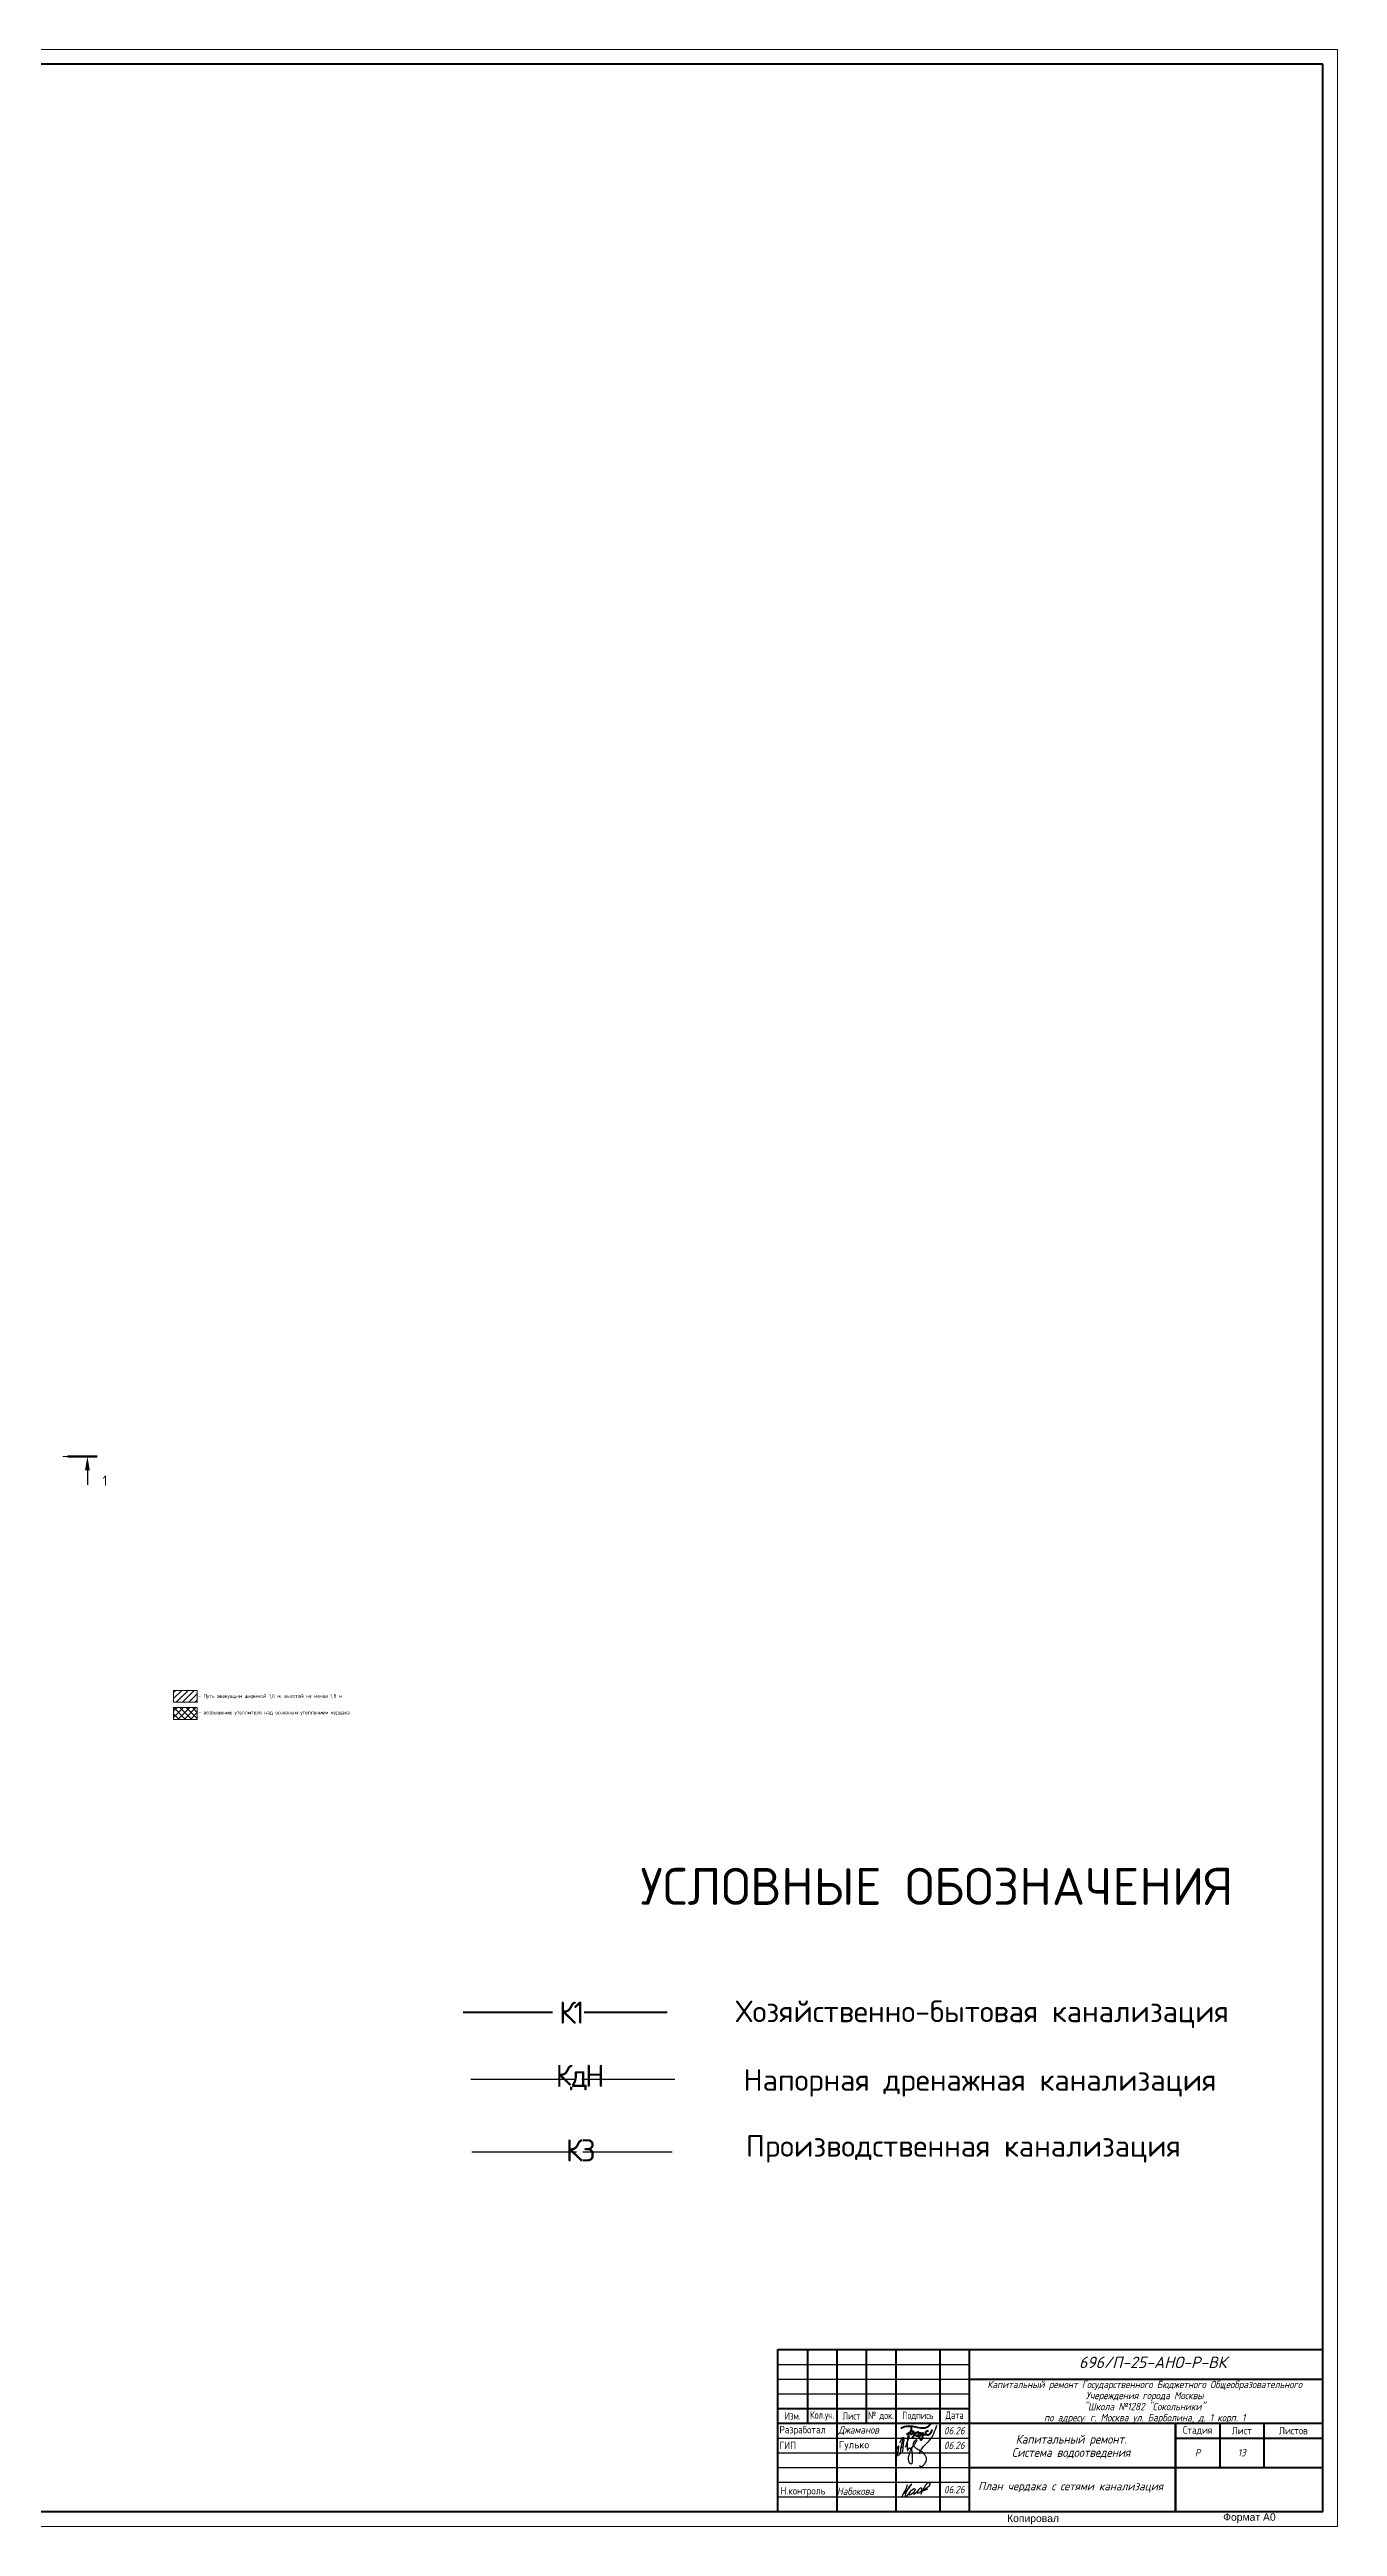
# Model space of a CAD drawing. Header units: millimetres. Extents: x -10178924 to 11692288, y -947381 to 58396.
# Drawn here: x 56555 to 100287, y -493159 to -409067 of the extents above; entities that cross this region are included whole.
import ezdxf
from ezdxf.enums import TextEntityAlignment as Align

# ---------------------------------------------------------------- set-up
doc = ezdxf.new("R2010")
doc.units = ezdxf.units.MM
for name, color, linetype, lineweight in [('!К3', 30, 'Continuous', 30), ('_0', 7, 'Continuous', 25), ('PDF _Текст', 7, 'Continuous', 5), ('Shtamp', 7, 'Continuous', 35), ('Аннотация', 7, 'Continuous', 18), ('ВК_К1', 24, 'Continuous', 50), ('К1н', 42, 'Continuous', 30), ('подписи', 170, 'Continuous', 25), ('ПП_Оформление_подписи_ГИП_Гулько', 5, 'Continuous', 30), ('Разрезы', 7, 'Continuous', 9), ('Узлы', 7, 'Continuous', 18)]:
    doc.layers.add(name, color=color, linetype=linetype, lineweight=lineweight)
doc.layers.add('PDF _Ramka', color=7, linetype='Continuous')
doc.layers.add('PDF _В1_Арматура', color=7, linetype='Continuous')
doc.layers.add('Линии', color=7, linetype='Continuous', lineweight=9, true_color=0x00a600)
doc.styles.add('GOST Common_1', font='GOST_Common.ttf', dxfattribs={"width": 0.9, "height": 250})
doc.styles.add('GOST Common_5', font='GOST_Common.ttf', dxfattribs={"width": 0.9, "height": 200})
doc.styles.add('ISOCPEUR', font='isocpeui.ttf', dxfattribs={"width": 0.9})
doc.styles.add('MOSOBL (isocpeur)', font='isocpeur.ttf')
doc.styles.add('PDF ArialMT', font='arial.ttf')
doc.styles.add('PDF ISOCPEUR', font='isocpeur.ttf')
doc.styles.add('PDF ISOCPEUR Italic', font='isocpeui.ttf')
doc.styles.add('М2', font='isocpeur.ttf', dxfattribs={"width": 0.8})

# ---------------------------------------------------------------- blocks, each defined once
blk = doc.blocks.new('Разрез - Номер вида сзади_3_5 мм-16063-План чердака')
at = {"layer": 'Разрезы'}
for points in [[(9.8, 0.4), (9.8, -0.39), (-0.33, -0.39), (-0.33, 0.4)], [(2.18, -4.67), (3, 0), (3.82, -4.67)]]:
    blk.add_hatch(color=256, dxfattribs=at).paths.add_polyline_path(points)
at = {"layer": 'Разрезы', "lineweight": 30}
blk.add_line((3, -3), (3, -9.66), dxfattribs=at)
blk = doc.blocks.new('Чердак')
at = {"layer": 'Узлы', "lineweight": 9}
h = blk.add_hatch(dxfattribs=at)
h.set_pattern_fill('FP_3', color=256, style=0, pattern_type=2)
h.set_pattern_definition([(45, (59344.49, 0), (-106.066, 106.066), [])])
h.paths.add_polyline_path([(61568, 2284), (61568, 2685), (60768, 2685), (60768, 2284)])
h = blk.add_hatch(dxfattribs=at)
h.set_pattern_fill('FP_20', color=256, style=0, pattern_type=2)
h.set_pattern_definition([(45, (59344.49, 0), (-106.066, 106.066), []), (135, (59344.49, 0), (-106.066, -106.066), [])])
h.paths.add_polyline_path([(61568, 1704), (61568, 2105), (60768, 2105), (60768, 1704)])
at = {"layer": 'Линии', "color": 7}
for p, q in [((61568, 2685), (60768, 2685)), ((60768, 2685), (60768, 2284)), ((61568, 2284), (61568, 2685)), ((60768, 2284), (61568, 2284)), ((61568, 2105), (60768, 2105)), ((60768, 2105), (60768, 1704)), ((60768, 1704), (61568, 1704)), ((61568, 1704), (61568, 2105))]:
    blk.add_line(p, q, dxfattribs=at)
at = {"layer": 'Разрезы', "lineweight": 20}
blk.add_line((57004, 10631), (58140, 10631), dxfattribs=at)
at = {"layer": 'Разрезы', "lineweight": 50, "extrusion": (0, 0, -1), "xscale": 99.99999999999993, "yscale": 99.99999999999993, "zscale": 99.99999999999993}
blk.add_blockref('Разрез - Номер вида сзади_3_5 мм-16063-План чердака', (-58140, 10631), dxfattribs=at)
at = {"layer": 'Аннотация', "lineweight": 9, "char_height": 125, "attachment_point": 1, "line_spacing_factor": 1.022766, "style": 'GOST Common_5'}
for s, insert, width in [('\\pxt1.44,2.88,4.32,5.76,7.2,8.64,10.08,11.52,12.96,14.4,15.84,17.28,18.72,20.16,21.6,23.04,24.48,25.92,27.36,28.8,30.24,31.68,33.12,34.56,36,37.44,38.88,40.32,41.76,43.2,44.64,46.08;{- Путь эвакуации шириной 1,0 м, высотой не менее 1,8 м }', (61613, 2561), 3953.24), ('\\pxt1.44,2.88,4.32,5.76,7.2,8.64,10.08,11.52,12.96,14.4,15.84,17.28,18.72,20.16,21.6,23.04,24.48,25.92,27.36,28.8,30.24,31.68,33.12,34.56,36,37.44,38.88,40.32,41.76,43.2,44.64,46.08;{- возвышение утеплителя над основным утеплением чердака}', (61613, 2001), 4344.11)]:
    blk.add_mtext(s, dxfattribs=dict(at, insert=insert, width=width))
at = {"layer": 'Разрезы', "insert": (58439, 9808), "char_height": 350, "width": 143.2, "attachment_point": 5, "line_spacing_factor": 1.022766, "style": 'GOST Common_1'}
blk.add_mtext('\\pxqc,t2.90286,5.80571,8.70857,11.61143,14.51429,17.41714,20.32,23.22286,26.12571,29.02857,31.93143,34.83429,37.73714,40.64,43.54286,46.44571,49.34857,52.25143,55.15429,58.05714,60.96,63.86286,66.76571,69.66857,72.57143,75.47429,78.37714,81.28,84.18286,87.08571,89.98857,92.89143;{1}', dxfattribs=at)
blk = doc.blocks.new('A$Cb06f03d6')
at = {"layer": 'ПП_Оформление_подписи_ГИП_Гулько'}
blk.add_line((-125812, 86151), (-99010, 105567), dxfattribs=at)
for points in [[(48334, 37486), (96196, 107493), (144753, 156012), (214812, 300877)], [(-153665, 12505), (-142841, 105790), (-159754, 76722), (-152989, 32784), (-137429, 26024), (-117811, 71315), (-98869, 164600), (-92504, 179742), (-92297, 176756)], [(-128360, 138738), (-93552, 187518), (-92504, 179742), (-97797, 114560), (-104164, 55600)], [(-75533, 97324), (-42210, 189000), (-42210, 208026), (-48269, 212783), (-52164, 202837), (-57357, 65757), (-56924, 62730), (-40479, 94297), (-32257, 83054), (-17543, 96459), (-18408, 94730), (-18706, 73957), (-12202, 5501), (-23909, -59489), (-44288, -31326), (-39549, 31070), (-17839, 86088), (28122, 165376), (-2229, 141546), (2107, 106452), (39396, 79590), (85790, 47095), (115708, 735), (107904, -44757), (87958, -72486), (68013, -84185), (56306, -72920)]]:
    blk.add_spline(points, degree=3, dxfattribs=at)
blk = doc.blocks.new('Рамка')
at = {"layer": 'PDF _Ramka', "lineweight": 20}
blk.add_lwpolyline([(100287, -596749), (100287, -512657), (-18603, -512657), (-18603, -596749)], close=True, dxfattribs=at)
at = {"layer": 'PDF _Ramka', "lineweight": 40}
blk.add_lwpolyline([(99787, -513153), (-16604, -513153), (-16604, -596246), (99787, -596246)], close=True, dxfattribs=at)
at = {"layer": 'Shtamp', "linetype": 'Continuous', "lineweight": 40}
for p, q in [((81287, -590746), (99787, -590746)), ((81287, -596246), (81287, -590746)), ((82287, -590746), (82287, -593246)), ((83287, -590746), (83287, -596246)), ((84287, -590746), (84287, -593246)), ((85287, -590746), (85287, -596246)), ((86787, -590746), (86787, -596246)), ((87787, -596246), (87787, -590747)), ((99787, -596246), (99787, -590746)), ((87787, -591746), (99787, -591746)), ((81287, -592746), (87787, -592746)), ((81287, -593246), (99787, -593246)), ((94787, -596246), (94787, -593246)), ((94787, -593246), (94787, -596246)), ((96287, -593246), (96287, -594746)), ((97787, -593246), (97787, -594746)), ((94787, -593746), (99787, -593746)), ((87787, -594746), (99787, -594746)), ((81287, -596246), (99787, -596246))]:
    blk.add_line(p, q, dxfattribs=at)
at = {"layer": 'Shtamp', "linetype": 'Continuous', "lineweight": 25}
for p, q in [((81287, -591246), (87787, -591246)), ((81287, -591746), (87787, -591746)), ((81287, -592246), (87787, -592246)), ((81287, -593746), (87787, -593746)), ((81287, -594246), (87787, -594246)), ((81287, -594746), (87787, -594746)), ((81287, -595246), (87787, -595246)), ((81287, -595746), (87787, -595746))]:
    blk.add_line(p, q, dxfattribs=at)
at = {"layer": 'PDF _Текст', "attachment_point": 4}
for s, insert, char_height, style in [('{\\fISOCPEUR|b0|i1|c204|p34;\\H1.29167x;696/П-25-АНО-Р-ВК}', (91511, -591179), 299.98, 'PDF ISOCPEUR'), ('Копировал', (89068, -596510), 251.5, 'PDF ArialMT'), ('Формат А0', (96405, -596468), 251.5, 'PDF ArialMT')]:
    blk.add_mtext(s, dxfattribs=dict(at, insert=insert, char_height=char_height, style=style))
at = {"layer": 'Shtamp', "color": 18, "ltscale": 100, "true_color": 0x000000, "style": 'ISOCPEUR', "width": 0.9}
for p in [(86927, -593621), (86927, -594121), (86927, -595621)]:
    blk.add_text('06.26', height=250, dxfattribs=at).set_placement(p)
at = {"layer": 'Shtamp', "ltscale": 33.333333, "insert": (93742, -592525), "char_height": 250, "width": 11349.3, "attachment_point": 5, "line_spacing_factor": 0.9, "style": 'ISOCPEUR'}
blk.add_mtext('Капитальный ремонт Государственного Бюджетного Общеобразовательного Учереждения города Москвы\\P"Школа №1282 "Сокольники"\\Pпо адресу: г. Москва ул. Барболина, д. 1 корп. 1', dxfattribs=at)
at = {"layer": 'Shtamp', "color": 18, "ltscale": 100, "true_color": 0x000000, "char_height": 250, "attachment_point": 5}
for s, insert, width, style in [('{\\C256;Кол\\W0.9;\\T0.9;.\\W0.8;\\T1;уч.}', (82787, -592996), 1000, 'М2'), ('{\\C256;№\\W0.7;\\T0.75; \\W0.8;\\T1;док.}', (84787, -592996), 1000, 'М2'), ('{\\C256;Подпись}', (86037, -592996), 1500, 'М2'), ('{\\C256;Дата}', (87287, -592996), 1000, 'М2'), ('{\\C256;Изм.}', (81787, -592996), 1000, 'М2'), ('{\\C256;Лист}', (83787, -592996), 1000, 'М2'), ('{\\fISOCPEUR|b0|i0|c204|p34;\\C256;Стадия}', (95537, -593496), 1500, 'ISOCPEUR'), ('{\\fISOCPEUR|b0|i0|c204|p34;\\C256;Лист}', (97037, -593496), 1500, 'ISOCPEUR'), ('{\\fISOCPEUR|b0|i0|c204|p34;\\C256;Листов}', (98787, -593496), 2000, 'ISOCPEUR'), ('{\\C256;Р}', (95537, -594246), 1500, 'ISOCPEUR')]:
    blk.add_mtext(s, dxfattribs=dict(at, insert=insert, width=width, style=style))

msp = doc.modelspace()

# ---------------------------------------------------------------- linework, layer by layer
at = {"layer": '!К3'}
msp.add_line((77699.9, -480457.4), (70891.9, -480457.4), dxfattribs=at)
at = {"layer": 'PDF _В1_Арматура', "color": 162, "lineweight": 50, "true_color": 0x0037dd}
for points in [[(85462.8, -489823.5), (85585.3, -489771), (85655.3, -489759.3), (85719.5, -489753.5), (85789.5, -489753.5), (85859.5, -489759.3), (86005.4, -489782.7), (86139.6, -489806), (86209.6, -489811.9), (86273.8, -489806), (86332.1, -489788.5), (86390.5, -489765.2), (86437.1, -489718.5), (86483.8, -489677.7)], [(85816, -489782.2), (85816, -489823.1), (85816, -489863.9), (85810.2, -489904.7), (85792.7, -489933.9), (85763.5, -489963.1), (85728.5, -489986.4), (85658.5, -490033.1)], [(85786.8, -489939.8), (85845.2, -489933.9), (85862.7, -489928.1), (85886, -489933.9), (85891.9, -489933.9), (85891.9, -489945.6), (85886, -489974.8), (85880.2, -489986.4), (85868.5, -490015.6), (85845.2, -490027.3), (85833.5, -490033.1), (85816, -490033.1), (85804.3, -490027.3), (85792.7, -490003.9), (85763.5, -489963.1)], [(85938.5, -490021.4), (85973.6, -490062.3), (85979.4, -490074), (86002.7, -490079.8), (86020.2, -490085.6), (86031.9, -490079.8), (86049.4, -490068.1), (86061.1, -490044.8), (86072.7, -490027.3), (86072.7, -489998.1), (86072.7, -489980.6), (86072.7, -489968.9), (86061.1, -489963.1), (86037.7, -489963.1), (85991.1, -489974.8), (85851, -490161.5)], [(85880.2, -489992.3), (86014.4, -489968.9)], [(86072.8, -489980.6), (86142.8, -489980.6), (86136.9, -490003.9), (86136.9, -490027.3), (86142.8, -490038.9), (86154.4, -490038.9), (86177.8, -490044.8), (86206.9, -490038.9), (86218.6, -490027.3), (86218.6, -490003.9), (86212.8, -489980.6), (86206.9, -490044.8), (86195.3, -490109), (86183.6, -490161.5), (86171.9, -490196.5), (86171.9, -490208.1), (86160.3, -490219.8), (86154.4, -490225.7), (86142.8, -490225.7), (86136.9, -490219.8), (86125.3, -490208.1), (86107.8, -490173.1), (86096.1, -490126.5), (86090.3, -490109), (86096.1, -490097.3), (86101.9, -490079.8), (86113.6, -490068.1), (86142.8, -490056.4), (86183.6, -490038.9), (86236.1, -490038.9), (86347, -490033.1)], [(86399.5, -489916.4), (86364.5, -489928.1), (86329.5, -489933.9), (86306.2, -489951.4), (86300.3, -489963.1), (86294.5, -489974.8), (86294.5, -489980.6), (86300.3, -489992.3), (86317.8, -490015.6), (86347, -490033.1), (86370.3, -490044.8), (86393.7, -490044.8), (86411.2, -490033.1), (86440.3, -490021.4), (86457.9, -489998.1), (86498.7, -489933.9), (86533.7, -489869.7)]]:
    msp.add_lwpolyline(points, dxfattribs=at)
at = {"layer": 'PDF _В1_Арматура', "color": 162, "lineweight": 25, "true_color": 0x2b3cd4}
for points in [[(85679.4, -491743.5), (85641.3, -491862), (85620.1, -491917.1), (85590.5, -491972.1), (85472, -492183.8)], [(85535.5, -492061), (85577.8, -492031.4), (85620.1, -491993.3), (85666.7, -491950.9), (85713.3, -491891.7), (85755.6, -491832.4), (85793.7, -491773.1), (85806.4, -491752), (85819.1, -491730.8), (85823.3, -491718.1), (85827.6, -491709.6), (85823.3, -491713.9), (85814.9, -491722.3), (85802.2, -491735), (85785.2, -491756.2), (85747.1, -491807), (85704.8, -491870.5), (85666.7, -491934), (85637.1, -491993.3), (85620.1, -492048.3), (85611.7, -492099.1), (85611.7, -492128.7), (85624.4, -492137.2), (85637.1, -492141.4), (85662.5, -492124.5), (85683.6, -492103.3), (85755.6, -492018.7), (85789.5, -491972.1), (85827.6, -491929.8), (85874.1, -491895.9), (85895.3, -491879), (85908, -491874.7), (85924.9, -491879), (85933.4, -491887.4), (85941.9, -491900.1), (85937.6, -491929.8), (85929.2, -491959.4), (85908, -491984.8), (85869.9, -492027.1), (85827.6, -492065.2), (85802.2, -492077.9), (85772.5, -492086.4), (85747.1, -492086.4), (85738.7, -492082.2), (85734.4, -492073.7), (85734.4, -492052.5), (85751.4, -492027.1), (85776.8, -491993.3), (85802.2, -491959.4)], [(85958.8, -491895.9), (85916.5, -491984.8), (85891.1, -492027.1), (85886.8, -492035.6), (85886.8, -492048.3), (85895.3, -492056.8), (85903.8, -492061), (85950.3, -492027.1), (85992.7, -491997.5), (86056.2, -491934)], [(86140.8, -492061), (86255.1, -491849.3), (86314.4, -491743.5), (86327.1, -491718.1), (86348.3, -491696.9), (86373.7, -491680), (86403.3, -491667.3), (86416, -491663.1), (86428.7, -491667.3), (86437.2, -491675.8), (86441.4, -491692.7), (86441.4, -491726.6), (86437.2, -491760.4), (86420.2, -491785.8), (86403.3, -491807), (86356.7, -491849.3), (86255.1, -491917.1), (86204.3, -491942.5), (86149.3, -491967.9)], [(86204.3, -491955.2), (86293.2, -491921.3), (86377.9, -491883.2)]]:
    msp.add_lwpolyline(points, dxfattribs=at)
msp.add_lwpolyline([(86056.2, -491912.8), (86030.8, -491963.6), (86022.3, -491984.8), (86013.8, -491997.5), (86013.8, -492014.4), (86013.8, -492022.9), (86022.3, -492027.1), (86030.8, -492027.1), (86064.6, -492022.9), (86102.7, -492010.2), (86132.4, -491989), (86153.5, -491963.6), (86166.2, -491934), (86174.7, -491904.4), (86178.9, -491891.7), (86174.7, -491874.7), (86166.2, -491862), (86149.3, -491853.6), (86132.4, -491853.6), (86115.4, -491857.8), (86090, -491879), (86068.9, -491900.1)], close=True, dxfattribs=at)
at = {"layer": 'ВК_К1', "ltscale": 100}
for p, q in [((73628.8, -475713), (70596.6, -475713)), ((77525, -475713), (74706.8, -475713))]:
    msp.add_line(p, q, dxfattribs=at)
at = {"layer": 'К1н'}
for p, q in [((73872, -477985.2), (70857.8, -477985.2)), ((77786.1, -477985.2), (73872, -477985.2))]:
    msp.add_line(p, q, dxfattribs=at)

# ---------------------------------------------------------------- block references
msp.add_blockref('Чердак', (0, -467463.2))
at = {"layer": '_0'}
msp.add_blockref('Рамка', (0, 103589.8), dxfattribs=at)
at = {"layer": 'подписи', "xscale": 0.003662109375, "yscale": 0.003662109375, "zscale": 0.003662109375}
msp.add_blockref('A$Cb06f03d6', (85894.7, -490825.1), dxfattribs=at)

# ---------------------------------------------------------------- texts
at = {"layer": '_0', "color": 7, "lineweight": 60, "style": 'MOSOBL (isocpeur)'}
msp.add_text('УСЛОВНЫЕ ОБОЗНАЧЕНИЯ', height=1254.227, dxfattribs=at).set_placement((86686.1, -471428.9), align=Align.MIDDLE_CENTER)
at = {"layer": 'PDF _Текст', "style": 'PDF ISOCPEUR'}
for s, p in [('Хозяйственно-бытовая канализация', (79856.9, -476038.4)), ('Напорная дренажная канализация', (80118.1, -478368.7)), ('Производственная канализация', (80199.2, -480605.4))]:
    msp.add_text(s, height=733.859, dxfattribs=at).set_placement(p)
at = {"layer": 'PDF _Текст', "insert": (83355.4, -490415.6), "char_height": 249.98, "attachment_point": 4, "style": 'PDF ISOCPEUR'}
msp.add_mtext('Гулько', dxfattribs=at)
at = {"layer": 'PDF _Текст', "insert": (88086.8, -491825.5), "char_height": 279.247, "attachment_point": 4, "rotation": 359.937251, "style": 'PDF ISOCPEUR Italic'}
msp.add_mtext('{\\fGOST Common|b0|i1|c204|p34;План чердака с сетями канализация}', dxfattribs=at)
at = {"layer": 'Shtamp', "color": 18, "ltscale": 100, "true_color": 0x000000, "char_height": 250, "style": 'ISOCPEUR'}
for s, insert, width, attachment_point in [('\\pxl0.2,t0;{\\fISOCPEUR|b0|i0|c204|p34;\\W0.9;\\C256;Разработал}', (81287.1, -489906.3), 2000, 4), ('\\pxi0.2,t0;{\\C256;Джаманов}', (83287.1, -489906.3), 2000, 4), ('\\pxl0.2,t0;{\\fISOCPEUR|b0|i0|c204|p34;\\W0.9;\\C256;ГИП}', (81287.1, -490406.3), 2000, 4), ('{\\C256;13}', (97037.1, -490656.3), 1500, 5), ('{\\fISOCPEUR|b0|i0|c204|p34;Н.контроль}', (81372.6, -491982.8), 2000, 4), ('{\\W0.9;Набокова}', (83287.1, -491964.1), 2000, 4)]:
    msp.add_mtext(s, dxfattribs=dict(at, insert=insert, width=width, attachment_point=attachment_point))
at = {"layer": 'Shtamp', "ltscale": 33.333333, "insert": (91242, -490446.4), "char_height": 300, "width": 7000, "attachment_point": 5, "line_spacing_factor": 0.9, "style": 'ISOCPEUR'}
msp.add_mtext('Капитальный ремонт. \\PСистема водоотведения', dxfattribs=at)

# ---------------------------------------------------------------- next in the draw order: texts
at = {"layer": '_0', "color": 7, "lineweight": 60, "char_height": 752.536, "width": 195.923, "attachment_point": 5, "style": 'MOSOBL (isocpeur)', "bg_fill": 3, "box_fill_scale": 1, "bg_fill_color": 256, "bg_fill_transparency": 0}
for s, insert in [('{\\T0.85;К1}', (74258.8, -475713)), ('{\\T0.85;КдН}', (74519.9, -477918.1)), ('{\\T0.85;К3}', (74554.1, -480390.4))]:
    msp.add_mtext(s, dxfattribs=dict(at, insert=insert))

doc.saveas('drawing.dxf')
